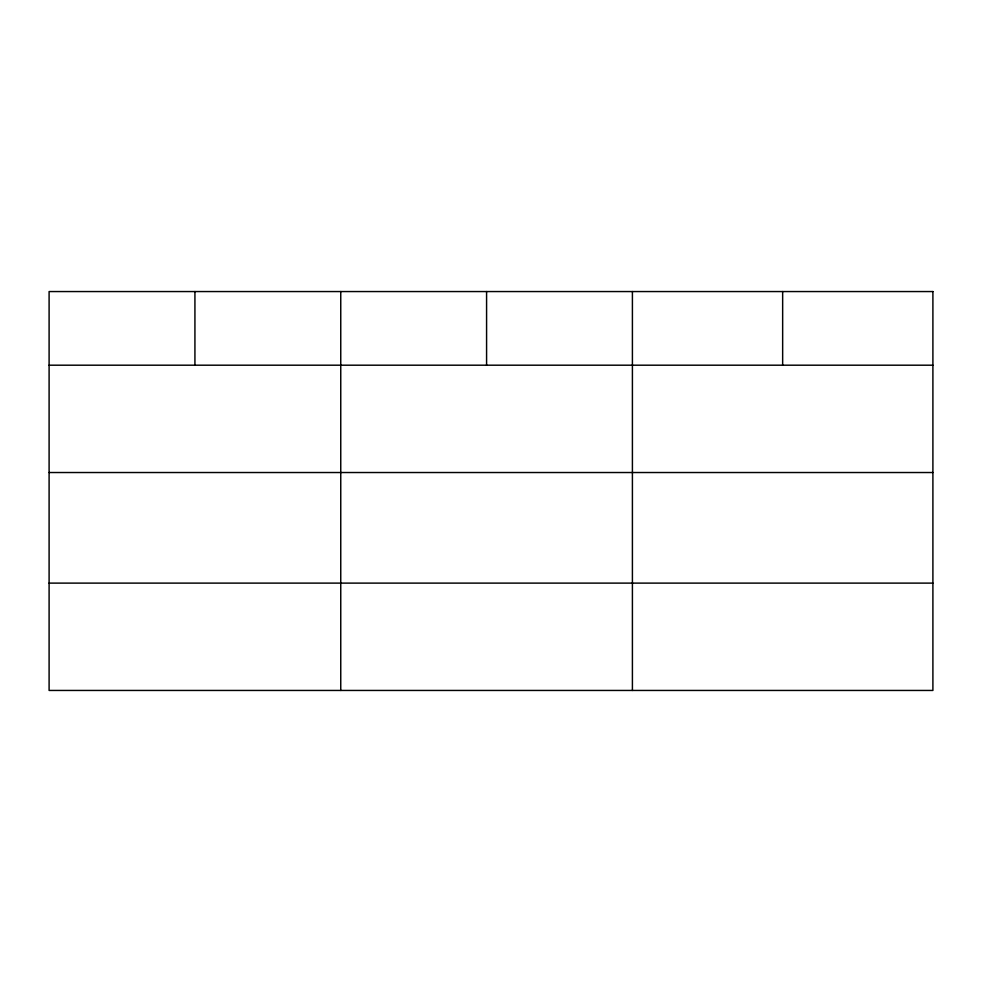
<?xml version="1.0" encoding="UTF-8"?>
<svg xmlns="http://www.w3.org/2000/svg" width="982" height="982" viewBox="0 0 982 982"><rect width="100%" height="100%" fill="white"/><g stroke="black" fill="none" stroke-linecap="round" stroke-linejoin="round"><path stroke-width="1.47" d="M49.1 365.194L932.9 365.194M49.1 472.526L932.9 472.526M49.1 583.112L932.9 583.112M782.654 291.556L782.654 365.194M632.408 291.556L632.408 690.444M486.581 291.556L486.581 365.194M340.754 291.556L340.754 690.444M194.927 291.556L194.927 365.194M932.9 291.556L49.1 291.556L49.1 690.444L932.9 690.444L932.9 291.556"/></g></svg>
